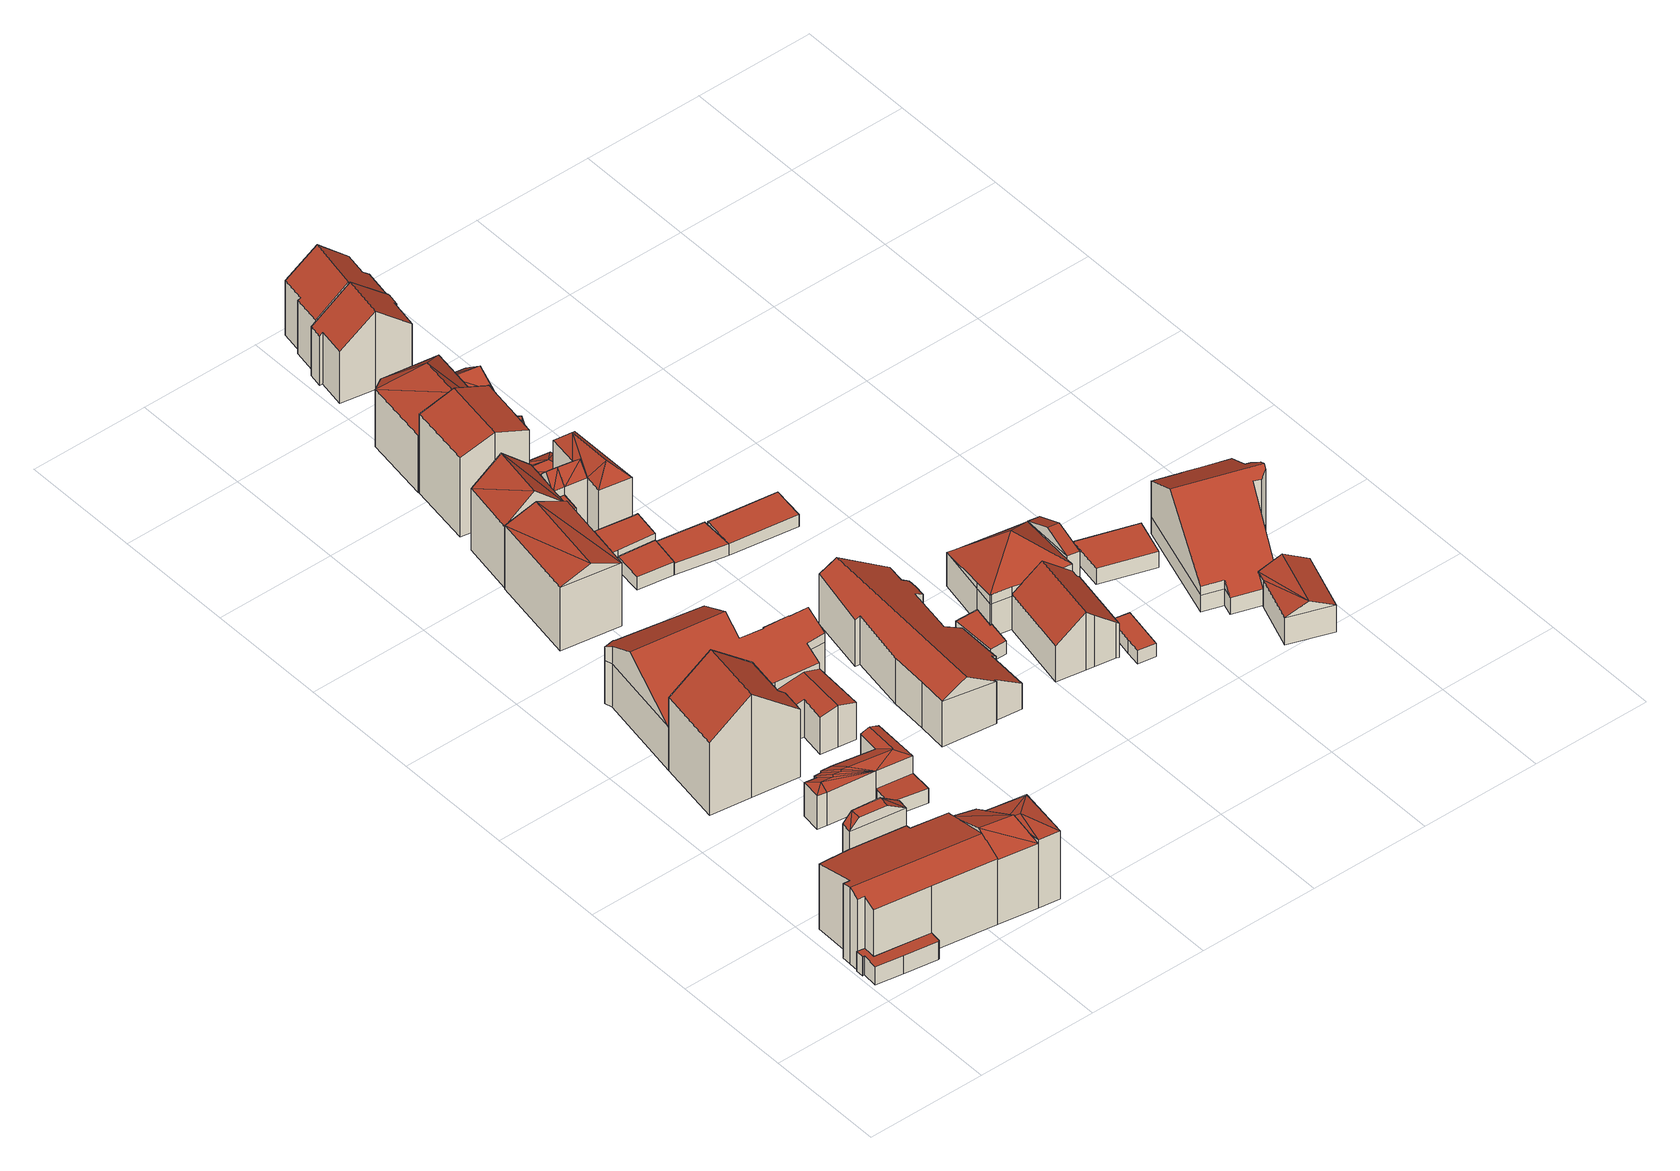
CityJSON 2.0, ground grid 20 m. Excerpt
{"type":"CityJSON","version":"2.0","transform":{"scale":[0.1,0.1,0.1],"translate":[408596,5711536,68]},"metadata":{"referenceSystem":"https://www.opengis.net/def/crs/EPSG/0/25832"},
"CityObjects":{
"building1":{"type":"Building","attributes":{"Gemeindeschluessel":"05978036","Geometrietyp2DReferenz":"3000","function":"31001_1100"},"children":["building1-1","building1-2","building1-3","building1-4","building1-5"]},
"building1-1":{"type":"BuildingPart","attributes":{"roofType":"2100","measuredHeight":3.56},"parents":["building1"],"geometry":[{"type":"MultiSurface","lod":"2","boundaries":[[[0,1,2,3]],[[1,4,5,2]],[[4,6,7,5]],[[6,8,9,7]],[[8,10,11,9]],[[10,12,13,11]],[[14,15,16,17]],[[15,18,19,16]],[[18,0,3,19]],[[18,15,14,20,21,12,10,8,6,4,1,0]],[[3,2,5,7,9,11,13,22,23,17,16,19]],[[22,13,12,21]],[[20,23,22,21]],[[17,23,20,14]]],"semantics":{"surfaces":[{"type":"WallSurface"},{"type":"RoofSurface"},{"type":"GroundSurface"},{"type":"ClosureSurface"}],"values":[0,0,0,0,0,0,0,0,0,1,2,3,3,3]}}]},
"building1-2":{"type":"BuildingPart","attributes":{"roofType":"5000","measuredHeight":13.61},"parents":["building1"],"geometry":[{"type":"MultiSurface","lod":"2","boundaries":[[[24,25,26,27]],[[25,28,29,26]],[[28,30,31,32,29]],[[24,27,33,34,35]],[[28,25,36]],[[25,37,36]],[[37,25,24,35,38]],[[36,30,28]],[[30,36,37,39]],[[27,26,29,32,33]],[[40,31,30]],[[33,32,31,34]],[[34,31,40,41,35]],[[39,40,30]],[[38,35,41]],[[41,40,39,37,38]]],"semantics":{"surfaces":[{"type":"WallSurface"},{"type":"RoofSurface"},{"type":"GroundSurface"},{"type":"ClosureSurface"}],"values":[0,0,0,0,1,1,1,1,1,2,0,3,3,0,0,3]}}]},
"building1-3":{"type":"BuildingPart","attributes":{"roofType":"3100","measuredHeight":14.65},"parents":["building1"],"geometry":[{"type":"MultiSurface","lod":"2","boundaries":[[[31,42,43,32]],[[44,45,46,47]],[[48,31,40,39,49]],[[31,48,50,42]],[[44,49,38,41,35,45]],[[49,44,51,48]],[[32,43,52,47,46,33]],[[47,52,53,44]],[[52,43,42,53]],[[33,46,45,34]],[[32,33,34,31]],[[51,50,48]],[[53,50,51,44]],[[42,50,53]],[[49,39,37,38]],[[35,34,45]],[[41,40,31,34,35]],[[37,39,40,41,38]]],"semantics":{"surfaces":[{"type":"WallSurface"},{"type":"RoofSurface"},{"type":"GroundSurface"},{"type":"ClosureSurface"}],"values":[0,0,1,1,1,1,2,3,3,0,3,0,3,3,0,0,3,3]}}]},
"building1-4":{"type":"BuildingPart","attributes":{"roofType":"9999","measuredHeight":17.16},"parents":["building1"],"geometry":[{"type":"MultiSurface","lod":"2","boundaries":[[[54,55,56,57,58]],[[55,59,60,56]],[[59,61,62,63,60]],[[54,64,55]],[[64,54,65]],[[59,55,64,66]],[[66,61,59]],[[61,66,67]],[[54,61,67,65]],[[66,64,65,67]],[[57,56,60,63]],[[58,62,61,54]],[[58,57,63,62]]],"semantics":{"surfaces":[{"type":"WallSurface"},{"type":"RoofSurface"},{"type":"GroundSurface"},{"type":"ClosureSurface"}],"values":[0,0,0,1,1,0,1,1,0,1,2,0,3]}}]},
"building1-5":{"type":"BuildingPart","attributes":{"roofType":"3100","measuredHeight":14.16},"parents":["building1"],"geometry":[{"type":"MultiSurface","lod":"2","boundaries":[[[68,58,57,69]],[[62,70,71,63]],[[70,72,73,71]],[[72,74,44,47,73]],[[75,76,14,17,43,42]],[[77,78,79,13,12]],[[78,80,81,79]],[[80,82,83,81]],[[82,68,69,83]],[[78,77,84,85,76,75,50]],[[50,51,74,72,70,62,58,68,82,80,78]],[[69,57,63,71,73,47,52,43,17,23,22,13,79,81,83]],[[62,63,57,58]],[[51,44,74]],[[52,47,44,53]],[[53,44,51,50]],[[75,42,50]],[[52,53,42,43]],[[42,53,50]],[[85,20,14,76]],[[20,23,17,14]],[[21,20,85,84]],[[21,22,23,20]],[[77,12,21,84]],[[12,13,22,21]]],"semantics":{"surfaces":[{"type":"WallSurface"},{"type":"RoofSurface"},{"type":"GroundSurface"},{"type":"ClosureSurface"}],"values":[0,0,0,0,0,0,0,0,0,1,1,2,3,0,3,3,0,3,3,0,3,0,3,0,3]}}]},
"building2":{"type":"Building","attributes":{"Gemeindeschluessel":"05978036","Geometrietyp2DReferenz":"3000","function":"31001_1100","roofType":"3100","measuredHeight":19.14},"geometry":[{"type":"MultiSurface","lod":"2","boundaries":[[[86,87,88,89]],[[87,90,91,88]],[[90,92,93,91]],[[92,94,95,93]],[[94,96,97,95]],[[96,98,99,97]],[[98,100,101,99]],[[100,86,89,101]],[[96,94,92,90]],[[90,87,86,100,98,96]],[[89,88,91,93,95,97,99,101]]],"semantics":{"surfaces":[{"type":"WallSurface"},{"type":"RoofSurface"},{"type":"GroundSurface"}],"values":[0,0,0,0,0,0,0,0,1,1,2]}}]},
"building3":{"type":"Building","attributes":{"Gemeindeschluessel":"05978036","Geometrietyp2DReferenz":"3000","function":"31001_1100","roofType":"5000","measuredHeight":6.96},"geometry":[{"type":"MultiSurface","lod":"2","boundaries":[[[102,103,104,105]],[[103,106,107,104]],[[106,108,109,107]],[[108,110,111,109]],[[110,112,113,111]],[[112,114,115,113]],[[114,116,117,115]],[[116,118,119,117]],[[118,120,121,119]],[[120,122,123,121]],[[122,124,125,123]],[[124,126,127,125]],[[126,102,105,127]],[[128,122,120]],[[129,122,128]],[[130,122,129]],[[131,122,130]],[[132,122,131]],[[133,122,132]],[[134,122,133]],[[134,124,122]],[[124,134,126]],[[135,136,128,120,118]],[[136,135,116,114]],[[137,129,128,136,114,112]],[[130,129,137,112,110]],[[131,130,110,108]],[[132,131,108,106]],[[133,132,106,103]],[[134,133,103,102]],[[134,102,126]],[[116,135,118]],[[105,104,107,109,111,113,115,117,119,121,123,125,127]]],"semantics":{"surfaces":[{"type":"WallSurface"},{"type":"RoofSurface"},{"type":"GroundSurface"}],"values":[0,0,0,0,0,0,0,0,0,0,0,0,0,1,1,1,1,1,1,1,1,1,1,1,1,1,1,1,1,1,1,0,2]}}]},
"building4":{"type":"Building","attributes":{"Gemeindeschluessel":"05978036","Geometrietyp2DReferenz":"3000","function":"31001_2460","roofType":"2100","measuredHeight":2.99},"geometry":[{"type":"MultiSurface","lod":"2","boundaries":[[[138,139,140,121]],[[139,141,142,140]],[[141,143,123,142]],[[143,138,121,123]],[[143,141,139,138]],[[121,140,142,123]]],"semantics":{"surfaces":[{"type":"WallSurface"},{"type":"RoofSurface"},{"type":"GroundSurface"}],"values":[0,0,0,0,1,2]}}]},
"building5":{"type":"Building","attributes":{"Gemeindeschluessel":"05978036","Geometrietyp2DReferenz":"3000","function":"31001_1100","roofType":"5000","measuredHeight":13.98},"geometry":[{"type":"MultiSurface","lod":"2","boundaries":[[[144,145,146,147]],[[145,148,149,146]],[[148,150,151,149]],[[150,152,153,151]],[[152,154,155,153]],[[154,156,157,155]],[[156,158,159,157]],[[158,160,161,159]],[[160,162,163,161]],[[162,164,165,163]],[[164,166,167,165]],[[166,168,169,167]],[[168,170,171,169]],[[170,172,173,171]],[[172,174,99,173]],[[174,175,95,99]],[[175,144,147,95]],[[176,177,178,179,180,181,175,174,172,170,182,183,184,185]],[[186,187,188,189,190,181,180]],[[175,181,190,144]],[[144,190,189,145]],[[145,189,188,148]],[[148,188,187,150]],[[150,187,186,152]],[[152,186,180,179,154]],[[160,176,185,162]],[[162,185,184,164]],[[164,184,183,166]],[[166,183,182,168]],[[168,182,170]],[[154,179,178,156]],[[156,178,177,158]],[[158,177,176,160]],[[147,146,149,151,153,155,157,159,161,163,165,167,169,171,173,99,95]]],"semantics":{"surfaces":[{"type":"WallSurface"},{"type":"RoofSurface"},{"type":"GroundSurface"}],"values":[0,0,0,0,0,0,0,0,0,0,0,0,0,0,0,0,0,1,1,0,0,0,0,0,0,0,0,0,0,0,0,0,0,2]}}]},
"building6":{"type":"Building","attributes":{"Gemeindeschluessel":"05978036","Geometrietyp2DReferenz":"3000","function":"31001_1100","roofType":"3100","measuredHeight":7.69},"geometry":[{"type":"MultiSurface","lod":"2","boundaries":[[[191,192,173,193]],[[192,194,195,173]],[[194,196,171,195]],[[196,197,198,171]],[[197,199,200,198]],[[199,201,202,200]],[[201,203,204,202]],[[203,191,193,204]],[[199,197,196,194]],[[194,192,191,203,201,199]],[[193,173,195,171,198,200,202,204]]],"semantics":{"surfaces":[{"type":"WallSurface"},{"type":"RoofSurface"},{"type":"GroundSurface"}],"values":[0,0,0,0,0,0,0,0,1,1,2]}}]},
"building7":{"type":"Building","attributes":{"Gemeindeschluessel":"05978036","Geometrietyp2DReferenz":"3000","function":"31001_1100","roofType":"3100","measuredHeight":13.97},"geometry":[{"type":"MultiSurface","lod":"2","boundaries":[[[205,206,207,208]],[[206,209,210,207]],[[209,211,212,210]],[[211,205,208,212]],[[209,206,213]],[[205,211,214]],[[214,206,205]],[[206,214,213]],[[211,213,214]],[[213,211,209]],[[208,207,210,212]]],"semantics":{"surfaces":[{"type":"WallSurface"},{"type":"RoofSurface"},{"type":"GroundSurface"}],"values":[0,0,0,0,0,0,1,1,1,1,2]}}]},
"building8":{"type":"Building","attributes":{"Gemeindeschluessel":"05978036","Geometrietyp2DReferenz":"3000","function":"31001_1100"},"children":["building8-1","building8-2","building8-3","building8-4"]},
"building8-1":{"type":"BuildingPart","attributes":{"roofType":"3100","measuredHeight":15.8},"parents":["building8"],"geometry":[{"type":"MultiSurface","lod":"2","boundaries":[[[215,216,217,218,219]],[[216,220,221,217]],[[220,222,223,221]],[[216,215,224]],[[222,220,225]],[[225,215,226,227,222]],[[215,225,224]],[[220,224,225]],[[224,220,216]],[[223,228,229,218,217,221]],[[228,223,222,227,230]],[[219,231,232,226,215]],[[219,218,229,231]],[[229,228,230,232,231]],[[232,230,227,226]]],"semantics":{"surfaces":[{"type":"WallSurface"},{"type":"RoofSurface"},{"type":"GroundSurface"},{"type":"ClosureSurface"}],"values":[0,0,0,0,0,1,1,1,1,2,0,0,3,3,3]}}]},
"building8-2":{"type":"BuildingPart","attributes":{"roofType":"1000","measuredHeight":9.5},"parents":["building8"],"geometry":[{"type":"MultiSurface","lod":"2","boundaries":[[[233,234,235,236]],[[234,237,238,235]],[[237,219,218,238]],[[231,219,237,234,233]],[[236,235,238,218,229]],[[229,218,219,231]],[[236,229,231,233]]],"semantics":{"surfaces":[{"type":"WallSurface"},{"type":"RoofSurface"},{"type":"GroundSurface"},{"type":"ClosureSurface"}],"values":[0,0,0,1,2,3,3]}}]},
"building8-3":{"type":"BuildingPart","attributes":{"roofType":"3100","measuredHeight":13.25},"parents":["building8"],"geometry":[{"type":"MultiSurface","lod":"2","boundaries":[[[239,240,241,242]],[[240,243,244,241]],[[243,245,236,244]],[[243,240,246]],[[239,246,240]],[[246,239,247]],[[245,246,247]],[[246,245,243]],[[242,241,244,236]],[[245,239,242,236]],[[239,245,247]]],"semantics":{"surfaces":[{"type":"WallSurface"},{"type":"RoofSurface"},{"type":"GroundSurface"},{"type":"ClosureSurface"}],"values":[0,0,0,0,1,1,1,1,2,3,3]}}]},
"building8-4":{"type":"BuildingPart","attributes":{"roofType":"3100","measuredHeight":13.25},"parents":["building8"],"geometry":[{"type":"MultiSurface","lod":"2","boundaries":[[[230,248,249,228]],[[248,239,242,249]],[[247,250,226,232]],[[232,245,247]],[[247,239,248,251]],[[251,252,250,247]],[[230,227,252,251,248]],[[229,228,249,242,236]],[[228,229,231,232,230]],[[239,245,233,236,242]],[[231,233,245,232]],[[231,229,236,233]],[[250,252,227,226]],[[226,227,230,232]],[[239,247,245]]],"semantics":{"surfaces":[{"type":"WallSurface"},{"type":"RoofSurface"},{"type":"GroundSurface"},{"type":"ClosureSurface"}],"values":[0,0,1,1,1,1,0,2,3,3,0,3,0,3,3]}}]},
"building9":{"type":"Building","attributes":{"Gemeindeschluessel":"05978036","Geometrietyp2DReferenz":"3000","function":"31001_2460","roofType":"1000","measuredHeight":2.55},"geometry":[{"type":"MultiSurface","lod":"2","boundaries":[[[253,254,255,256]],[[254,257,258,255]],[[257,259,260,258]],[[259,253,256,260]],[[259,257,254,253]],[[256,255,258,260]]],"semantics":{"surfaces":[{"type":"WallSurface"},{"type":"RoofSurface"},{"type":"GroundSurface"}],"values":[0,0,0,0,1,2]}}]},
"building10":{"type":"Building","attributes":{"Gemeindeschluessel":"05978036","Geometrietyp2DReferenz":"3000","function":"31001_1100"},"children":["building10-1","building10-2"]},
"building10-1":{"type":"BuildingPart","attributes":{"roofType":"5000","measuredHeight":11.61},"parents":["building10"],"geometry":[{"type":"MultiSurface","lod":"2","boundaries":[[[261,262,263,264]],[[262,265,266,263]],[[265,267,268,266]],[[267,269,270,268]],[[269,271,272,270]],[[269,267,273,274]],[[269,274,275]],[[275,271,269]],[[274,262,261]],[[261,275,274]],[[265,273,267]],[[262,274,273,265]],[[263,266,268,270,272,264]],[[264,272,271,261]],[[271,275,261]]],"semantics":{"surfaces":[{"type":"WallSurface"},{"type":"RoofSurface"},{"type":"GroundSurface"},{"type":"ClosureSurface"}],"values":[0,0,0,0,0,1,1,1,1,1,0,0,2,3,3]}}]},
"building10-2":{"type":"BuildingPart","attributes":{"roofType":"3100","measuredHeight":16.88},"parents":["building10"],"geometry":[{"type":"MultiSurface","lod":"2","boundaries":[[[276,277,278,279]],[[277,280,281,278]],[[280,282,264,281]],[[282,261,264]],[[283,272,271]],[[283,284,285,272]],[[284,286,287,285]],[[286,288,289,287]],[[288,290,291,289]],[[290,276,279,291]],[[286,284,283,282,280,277,276]],[[276,290,288,286]],[[279,278,281,264,272,285,287,289,291]],[[271,275,261,282,283]],[[271,272,264,261]],[[271,261,275]]],"semantics":{"surfaces":[{"type":"WallSurface"},{"type":"RoofSurface"},{"type":"GroundSurface"},{"type":"ClosureSurface"}],"values":[0,0,0,0,0,0,0,0,0,0,1,1,2,0,3,3]}}]},
"building11":{"type":"Building","attributes":{"Gemeindeschluessel":"05978036","Geometrietyp2DReferenz":"3000","function":"31001_9998","roofType":"1000","measuredHeight":3.61},"geometry":[{"type":"MultiSurface","lod":"2","boundaries":[[[292,293,294,295]],[[293,296,297,294]],[[296,298,299,297]],[[298,300,301,299]],[[300,302,303,301]],[[302,304,305,303]],[[304,292,295,305]],[[304,302,300,298,296,293,292]],[[295,294,297,299,301,303,305]]],"semantics":{"surfaces":[{"type":"WallSurface"},{"type":"RoofSurface"},{"type":"GroundSurface"}],"values":[0,0,0,0,0,0,0,1,2]}}]},
"building12":{"type":"Building","attributes":{"Gemeindeschluessel":"05978036","Geometrietyp2DReferenz":"3000","function":"31001_1000","roofType":"5000","measuredHeight":11.09},"geometry":[{"type":"MultiSurface","lod":"2","boundaries":[[[306,307,308,309]],[[307,310,311,308]],[[310,312,313,311]],[[312,314,315,313]],[[314,316,317,315]],[[316,318,319,317]],[[318,320,321,319]],[[320,322,323,321]],[[322,324,325,323]],[[324,326,327,325]],[[326,328,329,327]],[[328,330,331,329]],[[330,332,333,331]],[[332,334,335,333]],[[334,336,337,335]],[[336,338,339,337]],[[338,340,341,339]],[[340,342,343,341]],[[342,306,309,343]],[[344,345,316,314,312,310,307,306]],[[330,328,326,324,322,320,318,345,344,342,340,338,336,334,332]],[[318,316,345]],[[306,342,344]],[[309,308,311,313,315,317,319,321,323,325,327,329,331,333,335,337,339,341,343]]],"semantics":{"surfaces":[{"type":"WallSurface"},{"type":"RoofSurface"},{"type":"GroundSurface"}],"values":[0,0,0,0,0,0,0,0,0,0,0,0,0,0,0,0,0,0,0,1,1,0,0,2]}}]},
"building13":{"type":"Building","attributes":{"Gemeindeschluessel":"05978036","Geometrietyp2DReferenz":"3000","function":"31001_1000"},"children":["building13-1","building13-2"]},
"building13-1":{"type":"BuildingPart","attributes":{"roofType":"5000","measuredHeight":15.91},"parents":["building13"],"geometry":[{"type":"MultiSurface","lod":"2","boundaries":[[[346,347,348,349]],[[347,350,278,348]],[[350,351,291,278]],[[351,352,353,291]],[[352,354,355,353]],[[346,354,356]],[[357,356,354]],[[354,352,351,357]],[[356,350,347,346]],[[357,350,356]],[[350,357,351]],[[349,348,278,291,353,355]],[[354,346,349,355]]],"semantics":{"surfaces":[{"type":"WallSurface"},{"type":"RoofSurface"},{"type":"GroundSurface"},{"type":"ClosureSurface"}],"values":[0,0,0,0,0,1,1,1,1,1,0,2,3]}}]},
"building13-2":{"type":"BuildingPart","attributes":{"roofType":"4000","measuredHeight":15.91},"parents":["building13"],"geometry":[{"type":"MultiSurface","lod":"2","boundaries":[[[358,346,349,359]],[[354,358,359,355]],[[358,354,356]],[[346,358,356]],[[354,346,356]],[[359,349,355]],[[346,354,355,349]]],"semantics":{"surfaces":[{"type":"WallSurface"},{"type":"RoofSurface"},{"type":"GroundSurface"},{"type":"ClosureSurface"}],"values":[0,0,1,1,1,2,3]}}]},
"building14":{"type":"Building","attributes":{"Gemeindeschluessel":"05978036","Geometrietyp2DReferenz":"3000","function":"31001_9998","roofType":"5000","measuredHeight":13.5},"geometry":[{"type":"MultiSurface","lod":"2","boundaries":[[[360,361,362,299]],[[361,363,364,362]],[[363,365,366,364]],[[365,367,368,366]],[[367,369,301,368]],[[369,360,299,301]],[[370,371,369,367]],[[370,367,365]],[[363,370,365]],[[361,370,363]],[[361,371,370]],[[371,361,360]],[[371,360,369]],[[299,362,364,366,368,301]]],"semantics":{"surfaces":[{"type":"WallSurface"},{"type":"RoofSurface"},{"type":"GroundSurface"}],"values":[0,0,0,0,0,0,1,1,1,1,1,1,1,2]}}]},
"building15":{"type":"Building","attributes":{"Gemeindeschluessel":"05978036","Geometrietyp2DReferenz":"3000","function":"31001_2000","roofType":"5000","measuredHeight":4.97},"geometry":[{"type":"MultiSurface","lod":"2","boundaries":[[[372,373,272,285]],[[373,374,270,272]],[[374,375,268,270]],[[375,376,266,268]],[[376,377,378,266]],[[377,379,380,378]],[[379,372,285,380]],[[381,382,379]],[[377,382,381]],[[376,382,377]],[[375,382,376]],[[374,382,375]],[[373,382,374]],[[382,373,383]],[[383,379,382]],[[379,383,372]],[[373,372,383]],[[379,377,381]],[[285,272,270,268,266,378,380]]],"semantics":{"surfaces":[{"type":"WallSurface"},{"type":"RoofSurface"},{"type":"GroundSurface"}],"values":[0,0,0,0,0,0,0,1,1,1,1,1,1,1,1,1,0,0,2]}}]},
"building16":{"type":"Building","attributes":{"Gemeindeschluessel":"05978036","Geometrietyp2DReferenz":"3000","function":"31001_9998","roofType":"1000","measuredHeight":2.22},"geometry":[{"type":"MultiSurface","lod":"2","boundaries":[[[384,385,255,258]],[[385,386,387,255]],[[386,388,389,387]],[[388,390,391,389]],[[390,384,258,391]],[[390,388,386,385,384]],[[258,255,387,389,391]]],"semantics":{"surfaces":[{"type":"WallSurface"},{"type":"RoofSurface"},{"type":"GroundSurface"}],"values":[0,0,0,0,0,1,2]}}]},
"building17":{"type":"Building","attributes":{"Gemeindeschluessel":"05978036","Geometrietyp2DReferenz":"3000","function":"31001_2000","roofType":"3100","measuredHeight":8.51},"geometry":[{"type":"MultiSurface","lod":"2","boundaries":[[[392,393,394,395]],[[393,396,397,394]],[[396,398,399,397]],[[398,392,395,399]],[[396,393,400]],[[392,398,401]],[[392,400,393]],[[400,392,401]],[[401,396,400]],[[396,401,398]],[[395,394,397,399]]],"semantics":{"surfaces":[{"type":"WallSurface"},{"type":"RoofSurface"},{"type":"GroundSurface"}],"values":[0,0,0,0,0,0,1,1,1,1,2]}}]},
"building18":{"type":"Building","attributes":{"Gemeindeschluessel":"05978036","Geometrietyp2DReferenz":"3000","function":"31001_2460","roofType":"1000","measuredHeight":2.47},"geometry":[{"type":"MultiSurface","lod":"2","boundaries":[[[402,403,404,405]],[[403,406,407,404]],[[406,408,409,407]],[[408,410,411,409]],[[410,412,413,411]],[[412,402,405,413]],[[412,410,408,406,403,402]],[[405,404,407,409,411,413]]],"semantics":{"surfaces":[{"type":"WallSurface"},{"type":"RoofSurface"},{"type":"GroundSurface"}],"values":[0,0,0,0,0,0,1,2]}}]},
"building19":{"type":"Building","attributes":{"Gemeindeschluessel":"05978036","Geometrietyp2DReferenz":"3000","function":"31001_1100"},"children":["building19-1","building19-2"]},
"building19-1":{"type":"BuildingPart","attributes":{"roofType":"3100","measuredHeight":14.56},"parents":["building19"],"geometry":[{"type":"MultiSurface","lod":"2","boundaries":[[[414,415,416,417]],[[415,418,419,416]],[[418,420,421,419]],[[420,422,423,421]],[[422,424,425,423]],[[424,426,427,425]],[[426,428,429,427]],[[430,431,432]],[[430,414,417,431]],[[433,434,435,428,426,424,422,420]],[[420,418,415,414,430,433]],[[417,416,419,421,423,425,427,429,436,437,438,431]],[[436,429,428,435]],[[439,434,433]],[[438,437,434,439]],[[437,436,435,434]],[[430,432,439,433]],[[438,439,432,431]]],"semantics":{"surfaces":[{"type":"WallSurface"},{"type":"RoofSurface"},{"type":"GroundSurface"},{"type":"ClosureSurface"}],"values":[0,0,0,0,0,0,0,0,0,1,1,2,3,0,3,3,0,3]}}]},
"building19-2":{"type":"BuildingPart","attributes":{"roofType":"3100","measuredHeight":14.49},"parents":["building19"],"geometry":[{"type":"MultiSurface","lod":"2","boundaries":[[[440,441,442,429,428]],[[441,443,444,442]],[[443,445,446,444]],[[445,447,448,446]],[[447,449,450,448]],[[449,451,452,450]],[[451,453,454,452]],[[453,455,456,454]],[[455,457,458,456]],[[457,432,431,458]],[[459,435,436,435]],[[460,434,439,432,457,455,453,451,449]],[[449,447,445,443,441,440,459,460]],[[429,442,444,446,448,450,452,454,456,458,431,438,437,436]],[[437,438,439,434]],[[438,431,432,439]],[[459,435,434,460]],[[437,434,435,436]],[[440,428,435,459]],[[428,429,436,435]]],"semantics":{"surfaces":[{"type":"WallSurface"},{"type":"RoofSurface"},{"type":"GroundSurface"},{"type":"ClosureSurface"}],"values":[0,0,0,0,0,0,0,0,0,0,0,1,1,2,3,3,0,3,0,3]}}]},
"building20":{"type":"Building","attributes":{"Gemeindeschluessel":"05978036","Geometrietyp2DReferenz":"3000","function":"31001_2460","roofType":"1000","measuredHeight":2.23},"geometry":[{"type":"MultiSurface","lod":"2","boundaries":[[[461,462,463,464]],[[462,465,466,463]],[[465,390,391,466]],[[390,461,464,391]],[[390,465,462,461]],[[464,463,466,391]]],"semantics":{"surfaces":[{"type":"WallSurface"},{"type":"RoofSurface"},{"type":"GroundSurface"}],"values":[0,0,0,0,1,2]}}]},
"building21":{"type":"Building","attributes":{"Gemeindeschluessel":"05978036","Geometrietyp2DReferenz":"3000","function":"31001_1000"},"children":["building21-1","building21-2","building21-3"]},
"building21-1":{"type":"BuildingPart","attributes":{"roofType":"3100","measuredHeight":9.38},"parents":["building21"],"geometry":[{"type":"MultiSurface","lod":"2","boundaries":[[[467,468,469,470,471]],[[468,472,473,469]],[[472,474,475,476,477,473]],[[472,468,478]],[[467,474,479]],[[468,467,479,478]],[[474,472,478,479]],[[470,469,473,477]],[[467,471,475,474]],[[471,470,477,476]],[[471,476,475]]],"semantics":{"surfaces":[{"type":"WallSurface"},{"type":"RoofSurface"},{"type":"GroundSurface"},{"type":"ClosureSurface"}],"values":[0,0,0,0,0,1,1,2,0,3,3]}}]},
"building21-2":{"type":"BuildingPart","attributes":{"roofType":"3500","measuredHeight":12.84},"parents":["building21"],"geometry":[{"type":"MultiSurface","lod":"2","boundaries":[[[480,471,470,481]],[[476,482,483,477]],[[484,485,405,486]],[[485,487,413,405]],[[487,488,411,413]],[[488,489,490,411]],[[489,480,481,490]],[[471,480,489,491]],[[492,475,471,491]],[[493,494,495,496,497,498,492,491]],[[489,499,493,491]],[[484,500,495,494,485]],[[485,494,493,487]],[[487,493,499,488]],[[476,475,492,501,482]],[[488,499,489]],[[481,470,477,483,502,486,405,413,411,490]],[[477,470,471,476]],[[502,483,482,503]],[[486,502,503,484]],[[500,496,495]],[[501,492,498]],[[503,482,501,498,497]],[[503,497,496,500,484]],[[475,476,471]]],"semantics":{"surfaces":[{"type":"WallSurface"},{"type":"RoofSurface"},{"type":"GroundSurface"},{"type":"ClosureSurface"}],"values":[0,0,0,0,0,0,0,1,1,1,1,0,0,0,0,0,2,3,3,3,0,0,3,3,3]}}]},
"building21-3":{"type":"BuildingPart","attributes":{"roofType":"3100","measuredHeight":10.68},"parents":["building21"],"geometry":[{"type":"MultiSurface","lod":"2","boundaries":[[[501,504,505,483,482]],[[504,506,507,505]],[[506,508,509,507]],[[508,510,511,509]],[[510,512,513,511]],[[512,514,515,513]],[[514,516,517,515]],[[516,500,484,486,517]],[[514,512,510,508,506,504,501,498,518]],[[518,496,500,516,514]],[[502,483,505,507,509,511,513,515,517,486]],[[498,497,518]],[[482,483,502,503]],[[501,482,503,497,498]],[[497,496,518]],[[486,484,503,502]],[[484,500,496,497,503]]],"semantics":{"surfaces":[{"type":"WallSurface"},{"type":"RoofSurface"},{"type":"GroundSurface"},{"type":"ClosureSurface"}],"values":[0,0,0,0,0,0,0,0,1,1,2,0,3,3,0,3,3]}}]},
"building22":{"type":"Building","attributes":{"Gemeindeschluessel":"05978036","Geometrietyp2DReferenz":"3000","function":"31001_2460","roofType":"1000","measuredHeight":2.49},"geometry":[{"type":"MultiSurface","lod":"2","boundaries":[[[519,520,521,522]],[[520,523,524,521]],[[523,525,526,524]],[[525,527,528,526]],[[527,519,522,528]],[[527,525,523,520,519]],[[522,521,524,526,528]]],"semantics":{"surfaces":[{"type":"WallSurface"},{"type":"RoofSurface"},{"type":"GroundSurface"}],"values":[0,0,0,0,0,1,2]}}]},
"building23":{"type":"Building","attributes":{"Gemeindeschluessel":"05978036","Geometrietyp2DReferenz":"3000","function":"31001_2460","roofType":"1000","measuredHeight":3.05},"geometry":[{"type":"MultiSurface","lod":"2","boundaries":[[[529,530,531,532]],[[530,533,534,531]],[[533,535,536,534]],[[535,529,532,536]],[[535,533,530,529]],[[532,531,534,536]]],"semantics":{"surfaces":[{"type":"WallSurface"},{"type":"RoofSurface"},{"type":"GroundSurface"}],"values":[0,0,0,0,1,2]}}]},
"building24":{"type":"Building","attributes":{"Gemeindeschluessel":"05978036","Geometrietyp2DReferenz":"3000","function":"31001_1000","roofType":"5000","measuredHeight":7.07},"geometry":[{"type":"MultiSurface","lod":"2","boundaries":[[[537,538,539,540]],[[538,541,542,539]],[[541,543,544,542]],[[543,545,546,544]],[[545,537,540,546]],[[543,541,547,548]],[[538,548,547]],[[537,548,538]],[[548,537,545]],[[545,543,548]],[[541,538,547]],[[540,539,542,544,546]]],"semantics":{"surfaces":[{"type":"WallSurface"},{"type":"RoofSurface"},{"type":"GroundSurface"}],"values":[0,0,0,0,0,1,1,1,1,0,0,2]}}]},
"building25":{"type":"Building","attributes":{"Gemeindeschluessel":"05978036","Geometrietyp2DReferenz":"3000","function":"31001_1000","roofType":"5000","measuredHeight":13.99},"geometry":[{"type":"MultiSurface","lod":"2","boundaries":[[[549,550,551,552]],[[550,553,554,551]],[[553,555,556,554]],[[555,557,558,556]],[[557,559,560,558]],[[559,561,562,560]],[[561,563,564,562]],[[563,565,566,564]],[[565,567,568,566]],[[567,569,570,568]],[[569,571,572,570]],[[571,573,574,572]],[[573,575,576,574]],[[575,577,578,576]],[[577,579,580,578]],[[579,581,582,580]],[[581,583,584,582]],[[583,549,552,584]],[[585,586,587,588,589,590,591,592,593,594,595]],[[596,597,598,599,595,594,600,601,549,583,602]],[[579,596,602,581]],[[581,602,583]],[[549,601,550]],[[550,601,600,553]],[[553,600,594,593,555]],[[571,585,595,599,573]],[[573,599,598,575]],[[575,598,597,577]],[[577,597,596,579]],[[555,593,592,557]],[[557,592,591,559]],[[559,591,590,561]],[[561,590,589,563]],[[563,589,588,565]],[[565,588,587,567]],[[567,587,586,569]],[[569,586,585,571]],[[552,551,554,556,558,560,562,564,566,568,570,572,574,576,578,580,582,584]]],"semantics":{"surfaces":[{"type":"WallSurface"},{"type":"RoofSurface"},{"type":"GroundSurface"}],"values":[0,0,0,0,0,0,0,0,0,0,0,0,0,0,0,0,0,0,1,1,0,0,0,0,0,0,0,0,0,0,0,0,0,0,0,0,0,2]}}]}
},
"vertices":[
[51,29,36],[7,36,36],[7,36,2],[51,29,2],[9,62,37],[9,62,2],[7,62,37],[7,62,2],[6,62,37],[6,62,2],[6,75,38],[6,75,2],[8,75,38],[8,75,2],[111,39,37],[109,21,36],[109,21,2],[111,39,2],[108,20,36],[108,20,2],[18,53,37],[19,73,38],[19,73,2],[18,53,2],
[277,104,129],[329,95,129],[329,95,2],[277,104,2],[317,8,129],[317,8,2],[282,13,129],[282,13,122],[282,13,2],[265,106,2],[265,106,122],[265,106,129],[292,63,138],[272,67,138],[265,104,130],[279,29,132],[280,25,129],[265,105,129],
[217,23,122],[217,23,2],[225,134,122],[262,123,122],[262,123,2],[225,134,2],[220,68,149],[274,57,149],[220,60,144],[224,112,131],[220,60,2],[220,60,122],
[75,172,155],[77,190,155],[77,190,2],[75,172,2],[75,172,122],[168,177,155],[168,177,2],[166,159,155],[166,159,122],[166,159,2],[92,188,173],[90,170,173],[138,182,174],[136,163,174],
[22,175,123],[22,175,2],[165,150,124],[165,150,2],[226,140,124],[226,140,2],[225,134,126],[217,23,124],[111,39,124],[8,75,134],[8,92,144],[8,92,2],[9,108,140],[9,108,2],[20,107,140],[20,107,2],[19,73,134],[18,53,124],
[209,471,128],[203,431,129],[203,431,3],[209,471,3],[124,442,195],[124,442,3],[56,451,138],[56,451,3],[72,558,139],[72,558,3],[140,549,195],[140,549,3],[207,540,139],[207,540,3],[197,473,138],[197,473,3],
[155,366,65],[175,363,65],[175,363,3],[155,366,3],[175,368,65],[175,368,3],[187,367,65],[187,367,3],[188,370,65],[188,370,3],[206,368,65],[206,368,3],[276,356,65],[276,356,3],[280,393,65],[280,393,3],[310,390,65],[310,390,3],[306,312,65],[306,312,3],[247,320,65],[247,320,3],[167,330,65],[167,330,3],[151,333,65],[151,333,3],[288,334,72],[217,345,73],[206,347,73],[204,345,72],[192,347,72],[189,344,71],[170,347,71],[295,392,70],[291,336,71],[217,348,72],
[306,312,33],[304,276,30],[304,276,3],[242,288,31],[242,288,3],[247,320,33],
[97,709,83],[93,721,83],[93,721,3],[97,709,3],[115,729,83],[115,729,3],[117,726,83],[117,726,3],[252,696,83],[252,696,3],[238,604,83],[238,604,3],[277,598,83],[277,598,3],[277,599,83],[277,599,3],[319,595,83],[319,595,3],[319,594,83],[319,594,3],[351,591,83],[351,591,3],[350,554,83],[350,554,3],[318,555,83],[318,555,3],[317,526,83],[317,526,3],[245,535,83],[245,535,3],[207,540,83],[72,558,83],[319,595,122],[277,599,122],[277,598,121],[238,604,121],[243,640,143],[89,661,143],[318,555,99],[350,554,101],[351,591,122],[319,594,122],[252,696,110],[117,726,104],[115,729,102],[93,721,108],[97,709,115],
[240,493,68],[245,535,68],[240,493,3],[291,529,80],[291,529,3],[317,526,73],[312,441,72],[312,441,3],[283,445,80],[283,445,3],[254,449,72],[254,449,3],[260,491,73],[260,491,3],
[238,975,121],[214,828,121],[214,828,3],[238,975,3],[116,844,121],[116,844,3],[139,991,121],[139,991,3],[165,836,143],[189,983,143],
[235,976,119],[139,991,119],[139,991,5],[235,976,5],[235,976,100],[154,1081,119],[154,1081,5],[249,1066,119],[249,1066,5],[187,983,163],[202,1073,163],[240,1010,119],[245,1039,119],[245,1039,5],[240,1007,5],[245,1039,115],[240,1007,100],[240,1007,115],
[258,1004,100],[253,973,100],[253,973,5],[258,1004,5],[238,975,100],[238,975,5],
[265,1044,115],[300,1038,115],[300,1038,5],[265,1044,5],[294,998,115],[294,998,5],[258,1004,115],[296,1016,137],[261,1022,137],
[261,1044,115],[261,1044,5],[243,1025,137],[250,1041,120],[245,1039,122],
[281,917,32],[343,910,32],[343,910,7],[281,917,7],[334,859,32],[334,859,7],[275,868,32],[275,868,7],
[282,1176,103],[306,1172,103],[306,1172,6],[282,1176,6],[301,1142,103],[301,1142,6],[300,1133,103],[300,1133,6],[291,1127,103],[291,1127,6],[275,1130,103],[275,1130,6],[301,1142,113],[302,1149,122],[278,1153,122],
[230,1208,175],[283,1200,154],[283,1200,6],[230,1208,6],[286,1200,153],[286,1200,6],[282,1176,153],[275,1130,153],[269,1093,153],[269,1093,6],[214,1101,175],[214,1101,6],[159,1110,153],[159,1110,6],[174,1216,153],[174,1216,6],
[281,917,44],[273,918,44],[273,918,8],[281,917,8],[281,968,44],[281,968,8],[289,967,44],[289,967,8],[342,958,44],[342,958,8],[351,957,44],[351,957,8],[343,910,44],[343,910,8],
[394,354,86],[398,402,86],[398,402,1],[394,354,1],[402,463,86],[402,463,1],[417,558,91],[417,558,1],[409,559,86],[409,559,1],[427,658,94],[427,658,1],[538,638,56],[538,638,1],[531,605,60],[531,605,1],[544,604,51],[544,604,1],[544,590,50],[544,590,1],[540,569,52],[540,569,1],[526,571,61],[526,571,1],[507,485,70],[507,485,1],[540,485,48],[540,485,1],[540,412,45],[540,412,1],[533,413,49],[533,413,1],[529,343,49],[529,343,1],[483,349,79],[483,349,1],[483,343,79],[483,343,1],[434,349,112],[455,653,112],
[302,1327,112],[293,1266,112],[293,1266,6],[302,1327,6],[283,1200,112],[174,1216,112],[174,1218,112],[174,1218,6],[189,1329,112],[189,1329,6],[241,1279,166],[231,1208,166],
[209,1341,112],[209,1341,6],
[289,967,116],[294,998,116],[294,998,8],[300,1038,116],[300,1038,8],[307,1087,116],[307,1087,8],[342,1082,116],[342,1082,8],[342,958,116],[323,1065,137],[317,985,143],
[269,1093,40],[275,1130,40],[291,1127,40],[300,1133,40],[301,1142,40],[343,1136,40],[343,1136,6],[342,1082,40],[342,1082,6],[343,1129,41],[320,1112,56],[273,1119,56],
[334,859,29],[343,910,29],[421,897,29],[421,897,7],[421,896,29],[421,896,7],[418,841,29],[418,841,7],
[302,1327,68],[345,1320,68],[345,1320,8],[302,1327,8],[344,1258,68],[344,1258,8],[293,1266,68],[293,1266,8],[345,1289,93],[298,1297,93],
[592,483,26],[585,444,26],[585,444,2],[592,483,2],[557,444,26],[557,444,2],[558,520,26],[558,520,2],[596,519,26],[596,519,2],[589,483,26],[589,483,2],
[229,1543,107],[233,1542,110],[233,1542,8],[229,1543,8],[240,1583,110],[240,1583,8],[290,1574,154],[290,1574,8],[339,1565,110],[339,1565,8],[333,1528,110],[333,1528,8],[344,1527,100],[344,1527,8],[336,1477,100],[336,1477,8],[221,1495,107],[221,1495,8],[221,1495,105],[274,1487,154],[276,1486,152],[324,1478,110],[324,1478,8],[276,1486,8],[274,1487,8],[274,1487,151],
[336,1477,102],[338,1476,100],[338,1476,8],[334,1455,100],[334,1455,8],[330,1456,104],[330,1456,8],[321,1407,104],[321,1407,8],[264,1417,153],[264,1417,8],[207,1427,104],[207,1427,8],[215,1473,104],[215,1473,8],[210,1473,99],[210,1473,8],[214,1496,99],[214,1496,8],[324,1478,112],[276,1486,153],
[425,895,29],[539,880,29],[539,880,7],[425,895,7],[531,825,29],[531,825,7],
[739,581,65],[758,578,65],[758,578,2],[739,581,2],[739,581,64],[739,469,86],[739,469,2],[720,473,86],[720,473,79],[720,473,64],[720,473,2],[748,524,96],[730,527,96],
[616,603,64],[616,603,2],[718,460,64],[718,460,2],[623,477,64],[592,483,64],[623,477,2],[589,483,64],[596,519,64],[612,604,64],[612,604,2],[663,526,130],[718,460,81],[589,483,81],[592,483,81],[623,477,81],[637,474,81],[670,468,81],[703,462,81],[596,519,76],[623,477,68],[718,460,68],[670,468,2],[670,468,64],
[716,448,68],[716,448,2],[720,448,65],[720,448,2],[700,338,65],[700,338,2],[696,339,68],[696,339,2],[662,345,97],[662,345,2],[648,347,109],[648,347,2],[600,355,68],[600,355,2],[670,468,109],
[711,311,27],[715,336,27],[715,336,2],[711,311,2],[724,384,27],[724,384,2],[753,378,27],[753,378,2],[740,306,27],[740,306,2],
[770,471,35],[781,534,35],[781,534,5],[770,471,5],[878,503,35],[878,503,5],[859,442,35],[859,442,5],
[916,286,57],[922,303,57],[922,303,7],[916,286,7],[994,278,57],[994,278,7],[960,181,57],[960,181,7],[888,206,57],[888,206,7],[956,292,78],[922,194,78],
[869,301,40],[875,320,40],[875,320,9],[869,301,9],[841,331,40],[841,331,9],[893,499,40],[893,499,9],[937,485,40],[937,485,9],[938,487,40],[938,487,9],[970,477,40],[970,477,9],[1010,465,40],[1010,465,9],[1002,441,40],[1002,441,9],[995,419,40],[995,419,9],[1003,416,40],[1003,416,9],[1009,402,40],[1009,402,9],[1004,385,40],[1004,385,9],[992,379,40],[992,379,9],[980,384,40],[980,384,9],[946,295,40],[946,295,9],[922,303,40],[922,303,9],[916,286,40],[916,286,9],[1009,402,142],[1003,416,135],[995,419,135],[1002,441,120],[1010,465,105],[970,477,105],[938,487,105],[937,485,107],[893,499,107],[873,434,149],[1006,391,149],[946,295,55],[980,384,136],[992,379,135],[1004,385,143],[841,331,57],[875,320,57],[922,303,55]
]}
